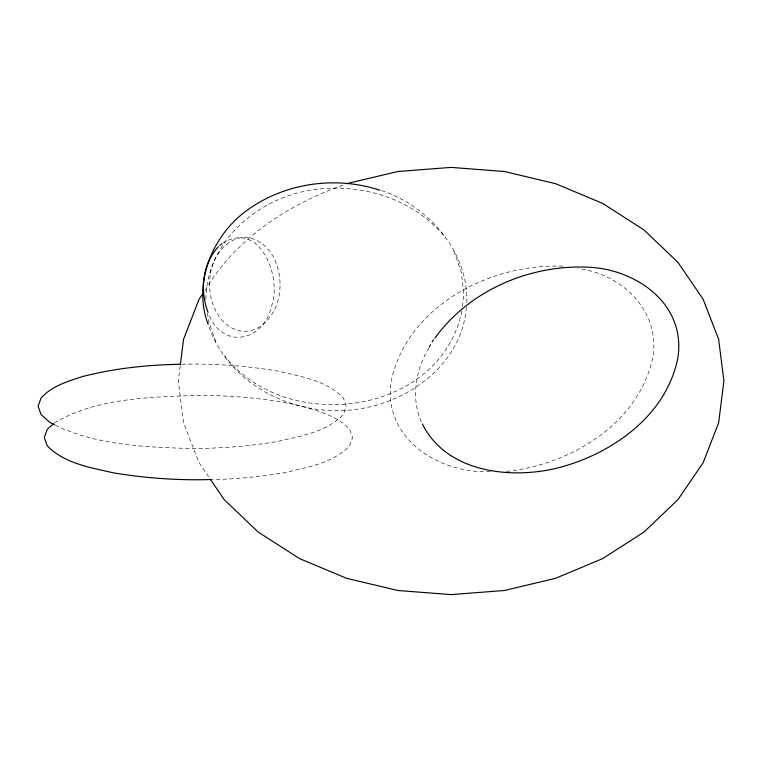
<?xml version="1.0" encoding="UTF-8"?>
<svg xmlns="http://www.w3.org/2000/svg" width="762" height="762" viewBox="0 0 762 762"><rect width="100%" height="100%" fill="white"/><g stroke="black" fill="none" stroke-linecap="round" stroke-linejoin="round"><path stroke-width="0.57" stroke-dasharray="3.81 2.86" d="M205.902 299.256C206.273 242.192 257.432 198.368 311.077 190.09C359.921 182.166 413.528 198.282 445.198 237.42M461.858 311.039C440.446 415.862 286.226 435.369 224.533 355.74M462.382 306.467L463.839 293.903L461.324 272.186L453.885 251.308M466.296 307.257C461.582 370.503 396.021 411.461 336.566 410.556C282.13 410.918 226.114 378.685 208.55 325.507M466.83 302.685C468.316 252.146 429.539 207.226 383.181 191.071L380.952 190.49M180.184 365.95L178.298 381L183.537 422.672L199.063 462.744L209.674 478.288M428.844 347.967C415.404 370.103 410.651 399.04 421.824 423.015M205.035 290.512C235.458 238.468 288.636 204.206 344.51 184.575M54.293 422.986C97.184 397.564 149.924 397.269 198.444 395.297C235.067 395.64 271.872 398.516 307.438 407.68C322.488 412.509 338.68 417.176 349.615 429.33L352.577 437.578L349.615 445.827C332.594 463.439 306.895 467.382 284.083 472.735C260.356 476.641 236.382 479.222 212.322 479.488M222.523 243.297C259.956 219.456 282.769 278.168 271.224 306.876C263.261 342.157 221.732 349.72 208.493 313.382M506.444 471.44C570.424 464.668 638.88 423.843 652.872 357.168C660.54 311.001 622.135 274.206 578.663 268.634M181.823 364.255C213.96 363.398 246.164 365.789 277.863 371.104C300.676 376.457 326.384 380.409 343.405 398.012L346.367 406.26L343.405 414.509C326.384 432.121 300.676 436.064 277.863 441.417C249.584 446.313 220.913 448.332 192.234 448.551C146.342 447.161 98.098 445.627 55.94 425.577M562.899 266.233C490.795 263.042 407.384 305.772 391.249 380.838C382.029 438.198 439.083 474.135 490.395 471.649M215.846 341.852L208.417 320.973L207.493 312.972M210.198 275.244C207.007 296.618 215.551 323.393 237.915 330.508C260.052 335.928 277.216 313.515 279.397 293.58C282.588 272.215 274.044 245.44 251.679 238.325C229.543 232.905 212.379 255.318 210.198 275.244"/><path stroke-width="1.14" d="M180.337 364.798L183.537 339.328L199.063 299.256L203.044 293.427M429.387 346.92L430.482 344.824M432.121 341.681L433.53 339.89M434.931 338.099C469.316 290.389 529.685 264.633 587.835 267.176C636.613 269.043 686.457 304.4 677.809 358.121C666.293 415.976 611.495 454.304 557.193 468.106C509.854 479.584 446.37 472.269 422.377 423.996M218.275 246.84C202.282 264.033 199.701 290.951 208.083 312.306M53.416 423.777L47.273 429.33L44.31 437.578L47.273 445.827C64.294 463.439 90.002 467.382 112.814 472.735C145.275 478.184 178.27 480.555 211.169 479.517M219.904 245.278L221.647 243.954M346.7 183.652L397.878 171.498L451.094 167.392L504.32 171.498L555.498 183.652L602.656 203.397L643.995 229.962L677.923 262.328L703.136 299.256L718.661 339.328L723.9 381L718.661 422.672L703.136 462.744L677.923 499.672L643.995 532.038L602.656 558.603L555.498 578.348L504.32 590.502L451.094 594.608L397.878 590.502L346.7 578.348L299.533 558.603L258.194 532.038L224.266 499.672L210.341 479.26M180.67 364.293C147.895 364.779 115.062 368.294 83.249 376.361C68.189 381.19 52.007 385.867 41.062 398.012L38.1 406.26L41.062 414.509L49.835 422.443L54.921 425.053M379.838 190.205C333.127 174.85 278.921 183.737 240.782 215.198C210.074 241.135 193.462 285.769 208.159 324.402"/></g></svg>
